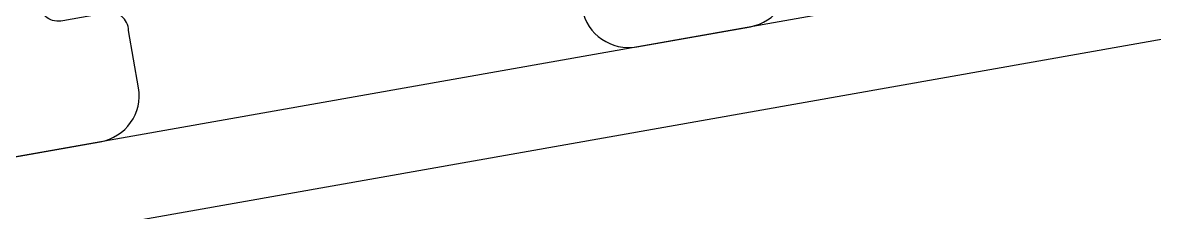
# Model space of a CAD drawing. Header units: millimetres. Extents: x -65527 to 8894748, y -37603 to 223697.
# Drawn here: x -29290.81 to -29277.65, y 101482.1 to 101484.31 of the extents above; entities that cross this region are included whole.
import ezdxf

# ---------------------------------------------------------------- set-up
doc = ezdxf.new("R2010")
doc.units = ezdxf.units.MM
doc.header["$LTSCALE"] = 10
doc.layers.add('Архитектура', color=251, linetype='Continuous')

msp = doc.modelspace()

# ---------------------------------------------------------------- linework, layer by layer
at = {"layer": 'Архитектура', "lineweight": 25, "transparency": 33554684}
msp.add_lwpolyline([(-29297.65, 101515.766), (-29291.866, 101483.13, 0.414326), (-29291.23, 101482.685), (-29289.91, 101482.919, 0.410627), (-29289.464, 101483.548), (-29289.582, 101484.216, 0.492552), (-29289.847, 101484.416), (-29290.345, 101484.328, -0.441111), (-29290.628, 101484.526), (-29290.896, 101486.38, -0.208057), (-29290.615, 101487.236, -0.000016), (-29288.688, 101489.99, -0.439819), (-29287.244, 101490.246, -0.000016), (-29284.488, 101488.322, -0.208057), (-29283.93, 101487.614), (-29283.545, 101485.781, -0.441111), (-29283.742, 101485.498), (-29284.24, 101485.41, 0.492552), (-29284.42, 101485.131), (-29284.302, 101484.463, 0.410627), (-29283.667, 101484.026), (-29282.346, 101484.26, 0.414326), (-29281.902, 101484.896), (-29287.686, 101517.532, 0.523933)], format="xyb", dxfattribs=at)
msp.add_lwpolyline([(-29297.65, 101515.766), (-29291.866, 101483.13, 0.414326), (-29291.23, 101482.685), (-29289.91, 101482.919, 0.410627), (-29289.464, 101483.548), (-29289.582, 101484.216, 0.492552), (-29289.847, 101484.416), (-29290.345, 101484.328, -0.441111), (-29290.628, 101484.526), (-29290.896, 101486.38, -0.208057), (-29290.615, 101487.236, -0.000016), (-29288.688, 101489.99, -0.439819), (-29287.244, 101490.246, -0.000016), (-29284.488, 101488.322, -0.208057), (-29283.93, 101487.614), (-29283.545, 101485.781, -0.441111), (-29283.742, 101485.498), (-29284.24, 101485.41, 0.492552), (-29284.42, 101485.131), (-29284.302, 101484.463, 0.410627), (-29283.667, 101484.026), (-29282.346, 101484.26, 0.414326), (-29281.902, 101484.896), (-29287.686, 101517.532, 0.523933)], format="xyb", dxfattribs=at)
msp.add_lwpolyline([(-29297.65, 101515.766), (-29291.866, 101483.13, 0.414326), (-29291.23, 101482.685), (-29289.91, 101482.919, 0.410627), (-29289.464, 101483.548), (-29289.582, 101484.216, 0.492552), (-29289.847, 101484.416), (-29290.345, 101484.328, -0.441111), (-29290.628, 101484.526), (-29290.896, 101486.38, -0.208057), (-29290.615, 101487.236, -0.000016), (-29288.688, 101489.99, -0.439819), (-29287.244, 101490.246, -0.000016), (-29284.488, 101488.322, -0.208057), (-29283.93, 101487.614), (-29283.545, 101485.781, -0.441111), (-29283.742, 101485.498), (-29284.24, 101485.41, 0.492552), (-29284.42, 101485.131), (-29284.302, 101484.463, 0.410627), (-29283.667, 101484.026), (-29282.346, 101484.26, 0.414326), (-29281.902, 101484.896), (-29287.686, 101517.532, 0.523933)], format="xyb", dxfattribs=at)
msp.add_lwpolyline([(-29297.65, 101515.766), (-29291.866, 101483.13, 0.414326), (-29291.23, 101482.685), (-29289.91, 101482.919, 0.410627), (-29289.464, 101483.548), (-29289.582, 101484.216, 0.492552), (-29289.847, 101484.416), (-29290.345, 101484.328, -0.441111), (-29290.628, 101484.526), (-29290.896, 101486.38, -0.208057), (-29290.615, 101487.236, -0.000016), (-29288.688, 101489.99, -0.439819), (-29287.244, 101490.246, -0.000016), (-29284.488, 101488.322, -0.208057), (-29283.93, 101487.614), (-29283.545, 101485.781, -0.441111), (-29283.742, 101485.498), (-29284.24, 101485.41, 0.492552), (-29284.42, 101485.131), (-29284.302, 101484.463, 0.410627), (-29283.667, 101484.026), (-29282.346, 101484.26, 0.414326), (-29281.902, 101484.896), (-29287.686, 101517.532, 0.523933)], format="xyb", dxfattribs=at)
msp.add_lwpolyline([(-29297.65, 101515.766), (-29291.866, 101483.13, 0.414326), (-29291.23, 101482.685), (-29289.91, 101482.919, 0.410627), (-29289.464, 101483.548), (-29289.582, 101484.216, 0.492552), (-29289.847, 101484.416), (-29290.345, 101484.328, -0.441111), (-29290.628, 101484.526), (-29290.896, 101486.38, -0.208057), (-29290.615, 101487.236, -0.000016), (-29288.688, 101489.99, -0.439819), (-29287.244, 101490.246, -0.000016), (-29284.488, 101488.322, -0.208057), (-29283.93, 101487.614), (-29283.545, 101485.781, -0.441111), (-29283.742, 101485.498), (-29284.24, 101485.41, 0.492552), (-29284.42, 101485.131), (-29284.302, 101484.463, 0.410627), (-29283.667, 101484.026), (-29282.346, 101484.26, 0.414326), (-29281.902, 101484.896), (-29287.686, 101517.532, 0.523933)], format="xyb", dxfattribs=at)
msp.add_lwpolyline([(-29297.65, 101515.766), (-29291.866, 101483.13, 0.414326), (-29291.23, 101482.685), (-29289.91, 101482.919, 0.410627), (-29289.464, 101483.548), (-29289.582, 101484.216, 0.492552), (-29289.847, 101484.416), (-29290.345, 101484.328, -0.441111), (-29290.628, 101484.526), (-29290.896, 101486.38, -0.208057), (-29290.615, 101487.236, -0.000016), (-29288.688, 101489.99, -0.439819), (-29287.244, 101490.246, -0.000016), (-29284.488, 101488.322, -0.208057), (-29283.93, 101487.614), (-29283.545, 101485.781, -0.441111), (-29283.742, 101485.498), (-29284.24, 101485.41, 0.492552), (-29284.42, 101485.131), (-29284.302, 101484.463, 0.410627), (-29283.667, 101484.026), (-29282.346, 101484.26, 0.414326), (-29281.902, 101484.896), (-29287.686, 101517.532, 0.523933)], format="xyb", dxfattribs=at)
msp.add_lwpolyline([(-29297.65, 101515.766), (-29291.866, 101483.13, 0.414326), (-29291.23, 101482.685), (-29289.91, 101482.919, 0.410627), (-29289.464, 101483.548), (-29289.582, 101484.216, 0.492552), (-29289.847, 101484.416), (-29290.345, 101484.328, -0.441111), (-29290.628, 101484.526), (-29290.896, 101486.38, -0.208057), (-29290.615, 101487.236, -0.000016), (-29288.688, 101489.99, -0.439819), (-29287.244, 101490.246, -0.000016), (-29284.488, 101488.322, -0.208057), (-29283.93, 101487.614), (-29283.545, 101485.781, -0.441111), (-29283.742, 101485.498), (-29284.24, 101485.41, 0.492552), (-29284.42, 101485.131), (-29284.302, 101484.463, 0.410627), (-29283.667, 101484.026), (-29282.346, 101484.26, 0.414326), (-29281.902, 101484.896), (-29287.686, 101517.532, 0.523933)], format="xyb", dxfattribs=at)
msp.add_lwpolyline([(-29297.65, 101515.766), (-29291.866, 101483.13, 0.414326), (-29291.23, 101482.685), (-29289.91, 101482.919, 0.410627), (-29289.464, 101483.548), (-29289.582, 101484.216, 0.492552), (-29289.847, 101484.416), (-29290.345, 101484.328, -0.441111), (-29290.628, 101484.526), (-29290.896, 101486.38, -0.208057), (-29290.615, 101487.236, -0.000016), (-29288.688, 101489.99, -0.439819), (-29287.244, 101490.246, -0.000016), (-29284.488, 101488.322, -0.208057), (-29283.93, 101487.614), (-29283.545, 101485.781, -0.441111), (-29283.742, 101485.498), (-29284.24, 101485.41, 0.492552), (-29284.42, 101485.131), (-29284.302, 101484.463, 0.410627), (-29283.667, 101484.026), (-29282.346, 101484.26, 0.414326), (-29281.902, 101484.896), (-29287.686, 101517.532, 0.523933)], format="xyb", dxfattribs=at)
msp.add_lwpolyline([(-29297.65, 101515.766), (-29291.866, 101483.13, 0.414326), (-29291.23, 101482.685), (-29289.91, 101482.919, 0.410627), (-29289.464, 101483.548), (-29289.582, 101484.216, 0.492552), (-29289.847, 101484.416), (-29290.345, 101484.328, -0.441111), (-29290.628, 101484.526), (-29290.896, 101486.38, -0.208057), (-29290.615, 101487.236, -0.000016), (-29288.688, 101489.99, -0.439819), (-29287.244, 101490.246, -0.000016), (-29284.488, 101488.322, -0.208057), (-29283.93, 101487.614), (-29283.545, 101485.781, -0.441111), (-29283.742, 101485.498), (-29284.24, 101485.41, 0.492552), (-29284.42, 101485.131), (-29284.302, 101484.463, 0.410627), (-29283.667, 101484.026), (-29282.346, 101484.26, 0.414326), (-29281.902, 101484.896), (-29287.686, 101517.532, 0.523933)], format="xyb", dxfattribs=at)
msp.add_lwpolyline([(-29297.65, 101515.766), (-29291.866, 101483.13, 0.414326), (-29291.23, 101482.685), (-29289.91, 101482.919, 0.410627), (-29289.464, 101483.548), (-29289.582, 101484.216, 0.492552), (-29289.847, 101484.416), (-29290.345, 101484.328, -0.441111), (-29290.628, 101484.526), (-29290.896, 101486.38, -0.208057), (-29290.615, 101487.236, -0.000016), (-29288.688, 101489.99, -0.439819), (-29287.244, 101490.246, -0.000016), (-29284.488, 101488.322, -0.208057), (-29283.93, 101487.614), (-29283.545, 101485.781, -0.441111), (-29283.742, 101485.498), (-29284.24, 101485.41, 0.492552), (-29284.42, 101485.131), (-29284.302, 101484.463, 0.410627), (-29283.667, 101484.026), (-29282.346, 101484.26, 0.414326), (-29281.902, 101484.896), (-29287.686, 101517.532, 0.523933)], format="xyb", dxfattribs=at)
msp.add_lwpolyline([(-29297.65, 101515.766), (-29291.866, 101483.13, 0.414326), (-29291.23, 101482.685), (-29289.91, 101482.919, 0.410627), (-29289.464, 101483.548), (-29289.582, 101484.216, 0.492552), (-29289.847, 101484.416), (-29290.345, 101484.328, -0.441111), (-29290.628, 101484.526), (-29290.896, 101486.38, -0.208057), (-29290.615, 101487.236, -0.000016), (-29288.688, 101489.99, -0.439819), (-29287.244, 101490.246, -0.000016), (-29284.488, 101488.322, -0.208057), (-29283.93, 101487.614), (-29283.545, 101485.781, -0.441111), (-29283.742, 101485.498), (-29284.24, 101485.41, 0.492552), (-29284.42, 101485.131), (-29284.302, 101484.463, 0.410627), (-29283.667, 101484.026), (-29282.346, 101484.26, 0.414326), (-29281.902, 101484.896), (-29287.686, 101517.532, 0.523933)], format="xyb", dxfattribs=at)
msp.add_lwpolyline([(-29297.65, 101515.766), (-29291.866, 101483.13, 0.414326), (-29291.23, 101482.685), (-29289.91, 101482.919, 0.410627), (-29289.464, 101483.548), (-29289.582, 101484.216, 0.492552), (-29289.847, 101484.416), (-29290.345, 101484.328, -0.441111), (-29290.628, 101484.526), (-29290.896, 101486.38, -0.208057), (-29290.615, 101487.236, -0.000016), (-29288.688, 101489.99, -0.439819), (-29287.244, 101490.246, -0.000016), (-29284.488, 101488.322, -0.208057), (-29283.93, 101487.614), (-29283.545, 101485.781, -0.441111), (-29283.742, 101485.498), (-29284.24, 101485.41, 0.492552), (-29284.42, 101485.131), (-29284.302, 101484.463, 0.410627), (-29283.667, 101484.026), (-29282.346, 101484.26, 0.414326), (-29281.902, 101484.896), (-29287.686, 101517.532, 0.523933)], format="xyb", dxfattribs=at)
msp.add_lwpolyline([(-29297.65, 101515.766), (-29291.866, 101483.13, 0.414326), (-29291.23, 101482.685), (-29289.91, 101482.919, 0.410627), (-29289.464, 101483.548), (-29289.582, 101484.216, 0.492552), (-29289.847, 101484.416), (-29290.345, 101484.328, -0.441111), (-29290.628, 101484.526), (-29290.896, 101486.38, -0.208057), (-29290.615, 101487.236, -0.000016), (-29288.688, 101489.99, -0.439819), (-29287.244, 101490.246, -0.000016), (-29284.488, 101488.322, -0.208057), (-29283.93, 101487.614), (-29283.545, 101485.781, -0.441111), (-29283.742, 101485.498), (-29284.24, 101485.41, 0.492552), (-29284.42, 101485.131), (-29284.302, 101484.463, 0.410627), (-29283.667, 101484.026), (-29282.346, 101484.26, 0.414326), (-29281.902, 101484.896), (-29287.686, 101517.532, 0.523933)], format="xyb", dxfattribs=at)
msp.add_lwpolyline([(-29297.65, 101515.766), (-29291.866, 101483.13, 0.414326), (-29291.23, 101482.685), (-29289.91, 101482.919, 0.410627), (-29289.464, 101483.548), (-29289.582, 101484.216, 0.492552), (-29289.847, 101484.416), (-29290.345, 101484.328, -0.441111), (-29290.628, 101484.526), (-29290.896, 101486.38, -0.208057), (-29290.615, 101487.236, -0.000016), (-29288.688, 101489.99, -0.439819), (-29287.244, 101490.246, -0.000016), (-29284.488, 101488.322, -0.208057), (-29283.93, 101487.614), (-29283.545, 101485.781, -0.441111), (-29283.742, 101485.498), (-29284.24, 101485.41, 0.492552), (-29284.42, 101485.131), (-29284.302, 101484.463, 0.410627), (-29283.667, 101484.026), (-29282.346, 101484.26, 0.414326), (-29281.902, 101484.896), (-29287.686, 101517.532, 0.523933)], format="xyb", dxfattribs=at)
msp.add_lwpolyline([(-29297.65, 101515.766), (-29291.866, 101483.13, 0.414326), (-29291.23, 101482.685), (-29289.91, 101482.919, 0.410627), (-29289.464, 101483.548), (-29289.582, 101484.216, 0.492552), (-29289.847, 101484.416), (-29290.345, 101484.328, -0.441111), (-29290.628, 101484.526), (-29290.896, 101486.38, -0.208057), (-29290.615, 101487.236, -0.000016), (-29288.688, 101489.99, -0.439819), (-29287.244, 101490.246, -0.000016), (-29284.488, 101488.322, -0.208057), (-29283.93, 101487.614), (-29283.545, 101485.781, -0.441111), (-29283.742, 101485.498), (-29284.24, 101485.41, 0.492552), (-29284.42, 101485.131), (-29284.302, 101484.463, 0.410627), (-29283.667, 101484.026), (-29282.346, 101484.26, 0.414326), (-29281.902, 101484.896), (-29287.686, 101517.532, 0.523933)], format="xyb", dxfattribs=at)
msp.add_lwpolyline([(-29297.65, 101515.766), (-29291.866, 101483.13, 0.414326), (-29291.23, 101482.685), (-29289.91, 101482.919, 0.410627), (-29289.464, 101483.548), (-29289.582, 101484.216, 0.492552), (-29289.847, 101484.416), (-29290.345, 101484.328, -0.441111), (-29290.628, 101484.526), (-29290.896, 101486.38, -0.208057), (-29290.615, 101487.236, -0.000016), (-29288.688, 101489.99, -0.439819), (-29287.244, 101490.246, -0.000016), (-29284.488, 101488.322, -0.208057), (-29283.93, 101487.614), (-29283.545, 101485.781, -0.441111), (-29283.742, 101485.498), (-29284.24, 101485.41, 0.492552), (-29284.42, 101485.131), (-29284.302, 101484.463, 0.410627), (-29283.667, 101484.026), (-29282.346, 101484.26, 0.414326), (-29281.902, 101484.896), (-29287.686, 101517.532, 0.523933)], format="xyb", dxfattribs=at)
msp.add_lwpolyline([(-29297.65, 101515.766), (-29291.866, 101483.13, 0.414326), (-29291.23, 101482.685), (-29289.91, 101482.919, 0.410627), (-29289.464, 101483.548), (-29289.582, 101484.216, 0.492552), (-29289.847, 101484.416), (-29290.345, 101484.328, -0.441111), (-29290.628, 101484.526), (-29290.896, 101486.38, -0.208057), (-29290.615, 101487.236, -0.000016), (-29288.688, 101489.99, -0.439819), (-29287.244, 101490.246, -0.000016), (-29284.488, 101488.322, -0.208057), (-29283.93, 101487.614), (-29283.545, 101485.781, -0.441111), (-29283.742, 101485.498), (-29284.24, 101485.41, 0.492552), (-29284.42, 101485.131), (-29284.302, 101484.463, 0.410627), (-29283.667, 101484.026), (-29282.346, 101484.26, 0.414326), (-29281.902, 101484.896), (-29287.686, 101517.532, 0.523933)], format="xyb", dxfattribs=at)
msp.add_lwpolyline([(-29297.65, 101515.766), (-29291.866, 101483.13, 0.414326), (-29291.23, 101482.685), (-29289.91, 101482.919, 0.410627), (-29289.464, 101483.548), (-29289.582, 101484.216, 0.492552), (-29289.847, 101484.416), (-29290.345, 101484.328, -0.441111), (-29290.628, 101484.526), (-29290.896, 101486.38, -0.208057), (-29290.615, 101487.236, -0.000016), (-29288.688, 101489.99, -0.439819), (-29287.244, 101490.246, -0.000016), (-29284.488, 101488.322, -0.208057), (-29283.93, 101487.614), (-29283.545, 101485.781, -0.441111), (-29283.742, 101485.498), (-29284.24, 101485.41, 0.492552), (-29284.42, 101485.131), (-29284.302, 101484.463, 0.410627), (-29283.667, 101484.026), (-29282.346, 101484.26, 0.414326), (-29281.902, 101484.896), (-29287.686, 101517.532, 0.523933)], format="xyb", dxfattribs=at)
msp.add_lwpolyline([(-29297.65, 101515.766), (-29291.866, 101483.13, 0.414326), (-29291.23, 101482.685), (-29289.91, 101482.919, 0.410627), (-29289.464, 101483.548), (-29289.582, 101484.216, 0.492552), (-29289.847, 101484.416), (-29290.345, 101484.328, -0.441111), (-29290.628, 101484.526), (-29290.896, 101486.38, -0.208057), (-29290.615, 101487.236, -0.000016), (-29288.688, 101489.99, -0.439819), (-29287.244, 101490.246, -0.000016), (-29284.488, 101488.322, -0.208057), (-29283.93, 101487.614), (-29283.545, 101485.781, -0.441111), (-29283.742, 101485.498), (-29284.24, 101485.41, 0.492552), (-29284.42, 101485.131), (-29284.302, 101484.463, 0.410627), (-29283.667, 101484.026), (-29282.346, 101484.26, 0.414326), (-29281.902, 101484.896), (-29287.686, 101517.532, 0.523933)], format="xyb", dxfattribs=at)
msp.add_lwpolyline([(-29297.65, 101515.766), (-29291.866, 101483.13, 0.414326), (-29291.23, 101482.685), (-29289.91, 101482.919, 0.410627), (-29289.464, 101483.548), (-29289.582, 101484.216, 0.492552), (-29289.847, 101484.416), (-29290.345, 101484.328, -0.441111), (-29290.628, 101484.526), (-29290.896, 101486.38, -0.208057), (-29290.615, 101487.236, -0.000016), (-29288.688, 101489.99, -0.439819), (-29287.244, 101490.246, -0.000016), (-29284.488, 101488.322, -0.208057), (-29283.93, 101487.614), (-29283.545, 101485.781, -0.441111), (-29283.742, 101485.498), (-29284.24, 101485.41, 0.492552), (-29284.42, 101485.131), (-29284.302, 101484.463, 0.410627), (-29283.667, 101484.026), (-29282.346, 101484.26, 0.414326), (-29281.902, 101484.896), (-29287.686, 101517.532, 0.523933)], format="xyb", dxfattribs=at)
msp.add_lwpolyline([(-29297.65, 101515.766), (-29291.866, 101483.13, 0.414326), (-29291.23, 101482.685), (-29289.91, 101482.919, 0.410627), (-29289.464, 101483.548), (-29289.582, 101484.216, 0.492552), (-29289.847, 101484.416), (-29290.345, 101484.328, -0.441111), (-29290.628, 101484.526), (-29290.896, 101486.38, -0.208057), (-29290.615, 101487.236, -0.000016), (-29288.688, 101489.99, -0.439819), (-29287.244, 101490.246, -0.000016), (-29284.488, 101488.322, -0.208057), (-29283.93, 101487.614), (-29283.545, 101485.781, -0.441111), (-29283.742, 101485.498), (-29284.24, 101485.41, 0.492552), (-29284.42, 101485.131), (-29284.302, 101484.463, 0.410627), (-29283.667, 101484.026), (-29282.346, 101484.26, 0.414326), (-29281.902, 101484.896), (-29287.686, 101517.532, 0.523933)], format="xyb", dxfattribs=at)
msp.add_lwpolyline([(-29297.65, 101515.766), (-29291.866, 101483.13, 0.414326), (-29291.23, 101482.685), (-29289.91, 101482.919, 0.410627), (-29289.464, 101483.548), (-29289.582, 101484.216, 0.492552), (-29289.847, 101484.416), (-29290.345, 101484.328, -0.441111), (-29290.628, 101484.526), (-29290.896, 101486.38, -0.208057), (-29290.615, 101487.236, -0.000016), (-29288.688, 101489.99, -0.439819), (-29287.244, 101490.246, -0.000016), (-29284.488, 101488.322, -0.208057), (-29283.93, 101487.614), (-29283.545, 101485.781, -0.441111), (-29283.742, 101485.498), (-29284.24, 101485.41, 0.492552), (-29284.42, 101485.131), (-29284.302, 101484.463, 0.410627), (-29283.667, 101484.026), (-29282.346, 101484.26, 0.414326), (-29281.902, 101484.896), (-29287.686, 101517.532, 0.523933)], format="xyb", dxfattribs=at)
msp.add_lwpolyline([(-29297.65, 101515.766), (-29291.866, 101483.13, 0.414326), (-29291.23, 101482.685), (-29289.91, 101482.919, 0.410627), (-29289.464, 101483.548), (-29289.582, 101484.216, 0.492552), (-29289.847, 101484.416), (-29290.345, 101484.328, -0.441111), (-29290.628, 101484.526), (-29290.896, 101486.38, -0.208057), (-29290.615, 101487.236, -0.000016), (-29288.688, 101489.99, -0.439819), (-29287.244, 101490.246, -0.000016), (-29284.488, 101488.322, -0.208057), (-29283.93, 101487.614), (-29283.545, 101485.781, -0.441111), (-29283.742, 101485.498), (-29284.24, 101485.41, 0.492552), (-29284.42, 101485.131), (-29284.302, 101484.463, 0.410627), (-29283.667, 101484.026), (-29282.346, 101484.26, 0.414326), (-29281.902, 101484.896), (-29287.686, 101517.532, 0.523933)], format="xyb", dxfattribs=at)
msp.add_lwpolyline([(-29297.65, 101515.766), (-29291.866, 101483.13, 0.414326), (-29291.23, 101482.685), (-29289.91, 101482.919, 0.410627), (-29289.464, 101483.548), (-29289.582, 101484.216, 0.492552), (-29289.847, 101484.416), (-29290.345, 101484.328, -0.441111), (-29290.628, 101484.526), (-29290.896, 101486.38, -0.208057), (-29290.615, 101487.236, -0.000016), (-29288.688, 101489.99, -0.439819), (-29287.244, 101490.246, -0.000016), (-29284.488, 101488.322, -0.208057), (-29283.93, 101487.614), (-29283.545, 101485.781, -0.441111), (-29283.742, 101485.498), (-29284.24, 101485.41, 0.492552), (-29284.42, 101485.131), (-29284.302, 101484.463, 0.410627), (-29283.667, 101484.026), (-29282.346, 101484.26, 0.414326), (-29281.902, 101484.896), (-29287.686, 101517.532, 0.523933)], format="xyb", dxfattribs=at)
msp.add_lwpolyline([(-29297.65, 101515.766), (-29291.866, 101483.13, 0.414326), (-29291.23, 101482.685), (-29289.91, 101482.919, 0.410627), (-29289.464, 101483.548), (-29289.582, 101484.216, 0.492552), (-29289.847, 101484.416), (-29290.345, 101484.328, -0.441111), (-29290.628, 101484.526), (-29290.896, 101486.38, -0.208057), (-29290.615, 101487.236, -0.000016), (-29288.688, 101489.99, -0.439819), (-29287.244, 101490.246, -0.000016), (-29284.488, 101488.322, -0.208057), (-29283.93, 101487.614), (-29283.545, 101485.781, -0.441111), (-29283.742, 101485.498), (-29284.24, 101485.41, 0.492552), (-29284.42, 101485.131), (-29284.302, 101484.463, 0.410627), (-29283.667, 101484.026), (-29282.346, 101484.26, 0.414326), (-29281.902, 101484.896), (-29287.686, 101517.532, 0.523933)], format="xyb", dxfattribs=at)
msp.add_lwpolyline([(-29297.65, 101515.766), (-29291.866, 101483.13, 0.414326), (-29291.23, 101482.685), (-29289.91, 101482.919, 0.410627), (-29289.464, 101483.548), (-29289.582, 101484.216, 0.492552), (-29289.847, 101484.416), (-29290.345, 101484.328, -0.441111), (-29290.628, 101484.526), (-29290.896, 101486.38, -0.208057), (-29290.615, 101487.236, -0.000016), (-29288.688, 101489.99, -0.439819), (-29287.244, 101490.246, -0.000016), (-29284.488, 101488.322, -0.208057), (-29283.93, 101487.614), (-29283.545, 101485.781, -0.441111), (-29283.742, 101485.498), (-29284.24, 101485.41, 0.492552), (-29284.42, 101485.131), (-29284.302, 101484.463, 0.410627), (-29283.667, 101484.026), (-29282.346, 101484.26, 0.414326), (-29281.902, 101484.896), (-29287.686, 101517.532, 0.523933)], format="xyb", dxfattribs=at)
msp.add_lwpolyline([(-29297.65, 101515.766), (-29291.866, 101483.13, 0.414326), (-29291.23, 101482.685), (-29289.91, 101482.919, 0.410627), (-29289.464, 101483.548), (-29289.582, 101484.216, 0.492552), (-29289.847, 101484.416), (-29290.345, 101484.328, -0.441111), (-29290.628, 101484.526), (-29290.896, 101486.38, -0.208057), (-29290.615, 101487.236, -0.000016), (-29288.688, 101489.99, -0.439819), (-29287.244, 101490.246, -0.000016), (-29284.488, 101488.322, -0.208057), (-29283.93, 101487.614), (-29283.545, 101485.781, -0.441111), (-29283.742, 101485.498), (-29284.24, 101485.41, 0.492552), (-29284.42, 101485.131), (-29284.302, 101484.463, 0.410627), (-29283.667, 101484.026), (-29282.346, 101484.26, 0.414326), (-29281.902, 101484.896), (-29287.686, 101517.532, 0.523933)], format="xyb", dxfattribs=at)
msp.add_lwpolyline([(-29297.65, 101515.766), (-29291.866, 101483.13, 0.414326), (-29291.23, 101482.685), (-29289.91, 101482.919, 0.410627), (-29289.464, 101483.548), (-29289.582, 101484.216, 0.492552), (-29289.847, 101484.416), (-29290.345, 101484.328, -0.441111), (-29290.628, 101484.526), (-29290.896, 101486.38, -0.208057), (-29290.615, 101487.236, -0.000016), (-29288.688, 101489.99, -0.439819), (-29287.244, 101490.246, -0.000016), (-29284.488, 101488.322, -0.208057), (-29283.93, 101487.614), (-29283.545, 101485.781, -0.441111), (-29283.742, 101485.498), (-29284.24, 101485.41, 0.492552), (-29284.42, 101485.131), (-29284.302, 101484.463, 0.410627), (-29283.667, 101484.026), (-29282.346, 101484.26, 0.414326), (-29281.902, 101484.896), (-29287.686, 101517.532, 0.523933)], format="xyb", dxfattribs=at)
msp.add_lwpolyline([(-29297.65, 101515.766), (-29291.866, 101483.13, 0.414326), (-29291.23, 101482.685), (-29289.91, 101482.919, 0.410627), (-29289.464, 101483.548), (-29289.582, 101484.216, 0.492552), (-29289.847, 101484.416), (-29290.345, 101484.328, -0.441111), (-29290.628, 101484.526), (-29290.896, 101486.38, -0.208057), (-29290.615, 101487.236, -0.000016), (-29288.688, 101489.99, -0.439819), (-29287.244, 101490.246, -0.000016), (-29284.488, 101488.322, -0.208057), (-29283.93, 101487.614), (-29283.545, 101485.781, -0.441111), (-29283.742, 101485.498), (-29284.24, 101485.41, 0.492552), (-29284.42, 101485.131), (-29284.302, 101484.463, 0.410627), (-29283.667, 101484.026), (-29282.346, 101484.26, 0.414326), (-29281.902, 101484.896), (-29287.686, 101517.532, 0.523933)], format="xyb", dxfattribs=at)
msp.add_lwpolyline([(-29297.65, 101515.766), (-29291.866, 101483.13, 0.414326), (-29291.23, 101482.685), (-29289.91, 101482.919, 0.410627), (-29289.464, 101483.548), (-29289.582, 101484.216, 0.492552), (-29289.847, 101484.416), (-29290.345, 101484.328, -0.441111), (-29290.628, 101484.526), (-29290.896, 101486.38, -0.208057), (-29290.615, 101487.236, -0.000016), (-29288.688, 101489.99, -0.439819), (-29287.244, 101490.246, -0.000016), (-29284.488, 101488.322, -0.208057), (-29283.93, 101487.614), (-29283.545, 101485.781, -0.441111), (-29283.742, 101485.498), (-29284.24, 101485.41, 0.492552), (-29284.42, 101485.131), (-29284.302, 101484.463, 0.410627), (-29283.667, 101484.026), (-29282.346, 101484.26, 0.414326), (-29281.902, 101484.896), (-29287.686, 101517.532, 0.523933)], format="xyb", dxfattribs=at)
msp.add_lwpolyline([(-29297.65, 101515.766), (-29291.866, 101483.13, 0.414326), (-29291.23, 101482.685), (-29289.91, 101482.919, 0.410627), (-29289.464, 101483.548), (-29289.582, 101484.216, 0.492552), (-29289.847, 101484.416), (-29290.345, 101484.328, -0.441111), (-29290.628, 101484.526), (-29290.896, 101486.38, -0.208057), (-29290.615, 101487.236, -0.000016), (-29288.688, 101489.99, -0.439819), (-29287.244, 101490.246, -0.000016), (-29284.488, 101488.322, -0.208057), (-29283.93, 101487.614), (-29283.545, 101485.781, -0.441111), (-29283.742, 101485.498), (-29284.24, 101485.41, 0.492552), (-29284.42, 101485.131), (-29284.302, 101484.463, 0.410627), (-29283.667, 101484.026), (-29282.346, 101484.26, 0.414326), (-29281.902, 101484.896), (-29287.686, 101517.532, 0.523933)], format="xyb", dxfattribs=at)
msp.add_lwpolyline([(-29297.65, 101515.766), (-29291.866, 101483.13, 0.414326), (-29291.23, 101482.685), (-29289.91, 101482.919, 0.410627), (-29289.464, 101483.548), (-29289.582, 101484.216, 0.492552), (-29289.847, 101484.416), (-29290.345, 101484.328, -0.441111), (-29290.628, 101484.526), (-29290.896, 101486.38, -0.208057), (-29290.615, 101487.236, -0.000016), (-29288.688, 101489.99, -0.439819), (-29287.244, 101490.246, -0.000016), (-29284.488, 101488.322, -0.208057), (-29283.93, 101487.614), (-29283.545, 101485.781, -0.441111), (-29283.742, 101485.498), (-29284.24, 101485.41, 0.492552), (-29284.42, 101485.131), (-29284.302, 101484.463, 0.410627), (-29283.667, 101484.026), (-29282.346, 101484.26, 0.414326), (-29281.902, 101484.896), (-29287.686, 101517.532, 0.523933)], format="xyb", dxfattribs=at)
msp.add_lwpolyline([(-29297.65, 101515.766), (-29291.866, 101483.13, 0.414326), (-29291.23, 101482.685), (-29289.91, 101482.919, 0.410627), (-29289.464, 101483.548), (-29289.582, 101484.216, 0.492552), (-29289.847, 101484.416), (-29290.345, 101484.328, -0.441111), (-29290.628, 101484.526), (-29290.896, 101486.38, -0.208057), (-29290.615, 101487.236, -0.000016), (-29288.688, 101489.99, -0.439819), (-29287.244, 101490.246, -0.000016), (-29284.488, 101488.322, -0.208057), (-29283.93, 101487.614), (-29283.545, 101485.781, -0.441111), (-29283.742, 101485.498), (-29284.24, 101485.41, 0.492552), (-29284.42, 101485.131), (-29284.302, 101484.463, 0.410627), (-29283.667, 101484.026), (-29282.346, 101484.26, 0.414326), (-29281.902, 101484.896), (-29287.686, 101517.532, 0.523933)], format="xyb", dxfattribs=at)
msp.add_lwpolyline([(-29297.65, 101515.766), (-29291.866, 101483.13, 0.414326), (-29291.23, 101482.685), (-29289.91, 101482.919, 0.410627), (-29289.464, 101483.548), (-29289.582, 101484.216, 0.492552), (-29289.847, 101484.416), (-29290.345, 101484.328, -0.441111), (-29290.628, 101484.526), (-29290.896, 101486.38, -0.208057), (-29290.615, 101487.236, -0.000016), (-29288.688, 101489.99, -0.439819), (-29287.244, 101490.246, -0.000016), (-29284.488, 101488.322, -0.208057), (-29283.93, 101487.614), (-29283.545, 101485.781, -0.441111), (-29283.742, 101485.498), (-29284.24, 101485.41, 0.492552), (-29284.42, 101485.131), (-29284.302, 101484.463, 0.410627), (-29283.667, 101484.026), (-29282.346, 101484.26, 0.414326), (-29281.902, 101484.896), (-29287.686, 101517.532, 0.523933)], format="xyb", dxfattribs=at)
msp.add_lwpolyline([(-29297.65, 101515.766), (-29291.866, 101483.13, 0.414326), (-29291.23, 101482.685), (-29289.91, 101482.919, 0.410627), (-29289.464, 101483.548), (-29289.582, 101484.216, 0.492552), (-29289.847, 101484.416), (-29290.345, 101484.328, -0.441111), (-29290.628, 101484.526), (-29290.896, 101486.38, -0.208057), (-29290.615, 101487.236, -0.000016), (-29288.688, 101489.99, -0.439819), (-29287.244, 101490.246, -0.000016), (-29284.488, 101488.322, -0.208057), (-29283.93, 101487.614), (-29283.545, 101485.781, -0.441111), (-29283.742, 101485.498), (-29284.24, 101485.41, 0.492552), (-29284.42, 101485.131), (-29284.302, 101484.463, 0.410627), (-29283.667, 101484.026), (-29282.346, 101484.26, 0.414326), (-29281.902, 101484.896), (-29287.686, 101517.532, 0.523933)], format="xyb", dxfattribs=at)
msp.add_lwpolyline([(-29297.65, 101515.766), (-29291.866, 101483.13, 0.414326), (-29291.23, 101482.685), (-29289.91, 101482.919, 0.410627), (-29289.464, 101483.548), (-29289.582, 101484.216, 0.492552), (-29289.847, 101484.416), (-29290.345, 101484.328, -0.441111), (-29290.628, 101484.526), (-29290.896, 101486.38, -0.208057), (-29290.615, 101487.236, -0.000016), (-29288.688, 101489.99, -0.439819), (-29287.244, 101490.246, -0.000016), (-29284.488, 101488.322, -0.208057), (-29283.93, 101487.614), (-29283.545, 101485.781, -0.441111), (-29283.742, 101485.498), (-29284.24, 101485.41, 0.492552), (-29284.42, 101485.131), (-29284.302, 101484.463, 0.410627), (-29283.667, 101484.026), (-29282.346, 101484.26, 0.414326), (-29281.902, 101484.896), (-29287.686, 101517.532, 0.523933)], format="xyb", dxfattribs=at)
msp.add_lwpolyline([(-29297.65, 101515.766), (-29291.866, 101483.13, 0.414326), (-29291.23, 101482.685), (-29289.91, 101482.919, 0.410627), (-29289.464, 101483.548), (-29289.582, 101484.216, 0.492552), (-29289.847, 101484.416), (-29290.345, 101484.328, -0.441111), (-29290.628, 101484.526), (-29290.896, 101486.38, -0.208057), (-29290.615, 101487.236, -0.000016), (-29288.688, 101489.99, -0.439819), (-29287.244, 101490.246, -0.000016), (-29284.488, 101488.322, -0.208057), (-29283.93, 101487.614), (-29283.545, 101485.781, -0.441111), (-29283.742, 101485.498), (-29284.24, 101485.41, 0.492552), (-29284.42, 101485.131), (-29284.302, 101484.463, 0.410627), (-29283.667, 101484.026), (-29282.346, 101484.26, 0.414326), (-29281.902, 101484.896), (-29287.686, 101517.532, 0.523933)], format="xyb", dxfattribs=at)
msp.add_lwpolyline([(-29297.65, 101515.766), (-29291.866, 101483.13, 0.414326), (-29291.23, 101482.685), (-29289.91, 101482.919, 0.410627), (-29289.464, 101483.548), (-29289.582, 101484.216, 0.492552), (-29289.847, 101484.416), (-29290.345, 101484.328, -0.441111), (-29290.628, 101484.526), (-29290.896, 101486.38, -0.208057), (-29290.615, 101487.236, -0.000016), (-29288.688, 101489.99, -0.439819), (-29287.244, 101490.246, -0.000016), (-29284.488, 101488.322, -0.208057), (-29283.93, 101487.614), (-29283.545, 101485.781, -0.441111), (-29283.742, 101485.498), (-29284.24, 101485.41, 0.492552), (-29284.42, 101485.131), (-29284.302, 101484.463, 0.410627), (-29283.667, 101484.026), (-29282.346, 101484.26, 0.414326), (-29281.902, 101484.896), (-29287.686, 101517.532, 0.523933)], format="xyb", dxfattribs=at)
msp.add_lwpolyline([(-29297.65, 101515.766), (-29291.866, 101483.13, 0.414326), (-29291.23, 101482.685), (-29289.91, 101482.919, 0.410627), (-29289.464, 101483.548), (-29289.582, 101484.216, 0.492552), (-29289.847, 101484.416), (-29290.345, 101484.328, -0.441111), (-29290.628, 101484.526), (-29290.896, 101486.38, -0.208057), (-29290.615, 101487.236, -0.000016), (-29288.688, 101489.99, -0.439819), (-29287.244, 101490.246, -0.000016), (-29284.488, 101488.322, -0.208057), (-29283.93, 101487.614), (-29283.545, 101485.781, -0.441111), (-29283.742, 101485.498), (-29284.24, 101485.41, 0.492552), (-29284.42, 101485.131), (-29284.302, 101484.463, 0.410627), (-29283.667, 101484.026), (-29282.346, 101484.26, 0.414326), (-29281.902, 101484.896), (-29287.686, 101517.532, 0.523933)], format="xyb", dxfattribs=at)
msp.add_lwpolyline([(-29297.65, 101515.766), (-29291.866, 101483.13, 0.414326), (-29291.23, 101482.685), (-29289.91, 101482.919, 0.410627), (-29289.464, 101483.548), (-29289.582, 101484.216, 0.492552), (-29289.847, 101484.416), (-29290.345, 101484.328, -0.441111), (-29290.628, 101484.526), (-29290.896, 101486.38, -0.208057), (-29290.615, 101487.236, -0.000016), (-29288.688, 101489.99, -0.439819), (-29287.244, 101490.246, -0.000016), (-29284.488, 101488.322, -0.208057), (-29283.93, 101487.614), (-29283.545, 101485.781, -0.441111), (-29283.742, 101485.498), (-29284.24, 101485.41, 0.492552), (-29284.42, 101485.131), (-29284.302, 101484.463, 0.410627), (-29283.667, 101484.026), (-29282.346, 101484.26, 0.414326), (-29281.902, 101484.896), (-29287.686, 101517.532, 0.523933)], format="xyb", dxfattribs=at)
msp.add_lwpolyline([(-29297.65, 101515.766), (-29291.866, 101483.13, 0.414326), (-29291.23, 101482.685), (-29289.91, 101482.919, 0.410627), (-29289.464, 101483.548), (-29289.582, 101484.216, 0.492552), (-29289.847, 101484.416), (-29290.345, 101484.328, -0.441111), (-29290.628, 101484.526), (-29290.896, 101486.38, -0.208057), (-29290.615, 101487.236, -0.000016), (-29288.688, 101489.99, -0.439819), (-29287.244, 101490.246, -0.000016), (-29284.488, 101488.322, -0.208057), (-29283.93, 101487.614), (-29283.545, 101485.781, -0.441111), (-29283.742, 101485.498), (-29284.24, 101485.41, 0.492552), (-29284.42, 101485.131), (-29284.302, 101484.463, 0.410627), (-29283.667, 101484.026), (-29282.346, 101484.26, 0.414326), (-29281.902, 101484.896), (-29287.686, 101517.532, 0.523933)], format="xyb", dxfattribs=at)
msp.add_lwpolyline([(-29297.65, 101515.766), (-29291.866, 101483.13, 0.414326), (-29291.23, 101482.685), (-29289.91, 101482.919, 0.410627), (-29289.464, 101483.548), (-29289.582, 101484.216, 0.492552), (-29289.847, 101484.416), (-29290.345, 101484.328, -0.441111), (-29290.628, 101484.526), (-29290.896, 101486.38, -0.208057), (-29290.615, 101487.236, -0.000016), (-29288.688, 101489.99, -0.439819), (-29287.244, 101490.246, -0.000016), (-29284.488, 101488.322, -0.208057), (-29283.93, 101487.614), (-29283.545, 101485.781, -0.441111), (-29283.742, 101485.498), (-29284.24, 101485.41, 0.492552), (-29284.42, 101485.131), (-29284.302, 101484.463, 0.410627), (-29283.667, 101484.026), (-29282.346, 101484.26, 0.414326), (-29281.902, 101484.896), (-29287.686, 101517.532, 0.523933)], format="xyb", dxfattribs=at)
msp.add_lwpolyline([(-29297.65, 101515.766), (-29291.866, 101483.13, 0.414326), (-29291.23, 101482.685), (-29289.91, 101482.919, 0.410627), (-29289.464, 101483.548), (-29289.582, 101484.216, 0.492552), (-29289.847, 101484.416), (-29290.345, 101484.328, -0.441111), (-29290.628, 101484.526), (-29290.896, 101486.38, -0.208057), (-29290.615, 101487.236, -0.000016), (-29288.688, 101489.99, -0.439819), (-29287.244, 101490.246, -0.000016), (-29284.488, 101488.322, -0.208057), (-29283.93, 101487.614), (-29283.545, 101485.781, -0.441111), (-29283.742, 101485.498), (-29284.24, 101485.41, 0.492552), (-29284.42, 101485.131), (-29284.302, 101484.463, 0.410627), (-29283.667, 101484.026), (-29282.346, 101484.26, 0.414326), (-29281.902, 101484.896), (-29287.686, 101517.532, 0.523933)], format="xyb", dxfattribs=at)
msp.add_lwpolyline([(-29297.65, 101515.766), (-29291.866, 101483.13, 0.414326), (-29291.23, 101482.685), (-29289.91, 101482.919, 0.410627), (-29289.464, 101483.548), (-29289.582, 101484.216, 0.492552), (-29289.847, 101484.416), (-29290.345, 101484.328, -0.441111), (-29290.628, 101484.526), (-29290.896, 101486.38, -0.208057), (-29290.615, 101487.236, -0.000016), (-29288.688, 101489.99, -0.439819), (-29287.244, 101490.246, -0.000016), (-29284.488, 101488.322, -0.208057), (-29283.93, 101487.614), (-29283.545, 101485.781, -0.441111), (-29283.742, 101485.498), (-29284.24, 101485.41, 0.492552), (-29284.42, 101485.131), (-29284.302, 101484.463, 0.410627), (-29283.667, 101484.026), (-29282.346, 101484.26, 0.414326), (-29281.902, 101484.896), (-29287.686, 101517.532, 0.523933)], format="xyb", dxfattribs=at)
msp.add_lwpolyline([(-29297.65, 101515.766), (-29291.866, 101483.13, 0.414326), (-29291.23, 101482.685), (-29289.91, 101482.919, 0.410627), (-29289.464, 101483.548), (-29289.582, 101484.216, 0.492552), (-29289.847, 101484.416), (-29290.345, 101484.328, -0.441111), (-29290.628, 101484.526), (-29290.896, 101486.38, -0.208057), (-29290.615, 101487.236, -0.000016), (-29288.688, 101489.99, -0.439819), (-29287.244, 101490.246, -0.000016), (-29284.488, 101488.322, -0.208057), (-29283.93, 101487.614), (-29283.545, 101485.781, -0.441111), (-29283.742, 101485.498), (-29284.24, 101485.41, 0.492552), (-29284.42, 101485.131), (-29284.302, 101484.463, 0.410627), (-29283.667, 101484.026), (-29282.346, 101484.26, 0.414326), (-29281.902, 101484.896), (-29287.686, 101517.532, 0.523933)], format="xyb", dxfattribs=at)
msp.add_lwpolyline([(-29297.65, 101515.766), (-29291.866, 101483.13, 0.414326), (-29291.23, 101482.685), (-29289.91, 101482.919, 0.410627), (-29289.464, 101483.548), (-29289.582, 101484.216, 0.492552), (-29289.847, 101484.416), (-29290.345, 101484.328, -0.441111), (-29290.628, 101484.526), (-29290.896, 101486.38, -0.208057), (-29290.615, 101487.236, -0.000016), (-29288.688, 101489.99, -0.439819), (-29287.244, 101490.246, -0.000016), (-29284.488, 101488.322, -0.208057), (-29283.93, 101487.614), (-29283.545, 101485.781, -0.441111), (-29283.742, 101485.498), (-29284.24, 101485.41, 0.492552), (-29284.42, 101485.131), (-29284.302, 101484.463, 0.410627), (-29283.667, 101484.026), (-29282.346, 101484.26, 0.414326), (-29281.902, 101484.896), (-29287.686, 101517.532, 0.523933)], format="xyb", dxfattribs=at)
msp.add_lwpolyline([(-29297.65, 101515.766), (-29291.866, 101483.13, 0.414326), (-29291.23, 101482.685), (-29289.91, 101482.919, 0.410627), (-29289.464, 101483.548), (-29289.582, 101484.216, 0.492552), (-29289.847, 101484.416), (-29290.345, 101484.328, -0.441111), (-29290.628, 101484.526), (-29290.896, 101486.38, -0.208057), (-29290.615, 101487.236, -0.000016), (-29288.688, 101489.99, -0.439819), (-29287.244, 101490.246, -0.000016), (-29284.488, 101488.322, -0.208057), (-29283.93, 101487.614), (-29283.545, 101485.781, -0.441111), (-29283.742, 101485.498), (-29284.24, 101485.41, 0.492552), (-29284.42, 101485.131), (-29284.302, 101484.463, 0.410627), (-29283.667, 101484.026), (-29282.346, 101484.26, 0.414326), (-29281.902, 101484.896), (-29287.686, 101517.532, 0.523933)], format="xyb", dxfattribs=at)
msp.add_lwpolyline([(-29297.65, 101515.766), (-29291.866, 101483.13, 0.414326), (-29291.23, 101482.685), (-29289.91, 101482.919, 0.410627), (-29289.464, 101483.548), (-29289.582, 101484.216, 0.492552), (-29289.847, 101484.416), (-29290.345, 101484.328, -0.441111), (-29290.628, 101484.526), (-29290.896, 101486.38, -0.208057), (-29290.615, 101487.236, -0.000016), (-29288.688, 101489.99, -0.439819), (-29287.244, 101490.246, -0.000016), (-29284.488, 101488.322, -0.208057), (-29283.93, 101487.614), (-29283.545, 101485.781, -0.441111), (-29283.742, 101485.498), (-29284.24, 101485.41, 0.492552), (-29284.42, 101485.131), (-29284.302, 101484.463, 0.410627), (-29283.667, 101484.026), (-29282.346, 101484.26, 0.414326), (-29281.902, 101484.896), (-29287.686, 101517.532, 0.523933)], format="xyb", dxfattribs=at)
msp.add_lwpolyline([(-29297.65, 101515.766), (-29291.866, 101483.13, 0.414326), (-29291.23, 101482.685), (-29289.91, 101482.919, 0.410627), (-29289.464, 101483.548), (-29289.582, 101484.216, 0.492552), (-29289.847, 101484.416), (-29290.345, 101484.328, -0.441111), (-29290.628, 101484.526), (-29290.896, 101486.38, -0.208057), (-29290.615, 101487.236, -0.000016), (-29288.688, 101489.99, -0.439819), (-29287.244, 101490.246, -0.000016), (-29284.488, 101488.322, -0.208057), (-29283.93, 101487.614), (-29283.545, 101485.781, -0.441111), (-29283.742, 101485.498), (-29284.24, 101485.41, 0.492552), (-29284.42, 101485.131), (-29284.302, 101484.463, 0.410627), (-29283.667, 101484.026), (-29282.346, 101484.26, 0.414326), (-29281.902, 101484.896), (-29287.686, 101517.532, 0.523933)], format="xyb", dxfattribs=at)
msp.add_lwpolyline([(-29297.65, 101515.766), (-29291.866, 101483.13, 0.414326), (-29291.23, 101482.685), (-29289.91, 101482.919, 0.410627), (-29289.464, 101483.548), (-29289.582, 101484.216, 0.492552), (-29289.847, 101484.416), (-29290.345, 101484.328, -0.441111), (-29290.628, 101484.526), (-29290.896, 101486.38, -0.208057), (-29290.615, 101487.236, -0.000016), (-29288.688, 101489.99, -0.439819), (-29287.244, 101490.246, -0.000016), (-29284.488, 101488.322, -0.208057), (-29283.93, 101487.614), (-29283.545, 101485.781, -0.441111), (-29283.742, 101485.498), (-29284.24, 101485.41, 0.492552), (-29284.42, 101485.131), (-29284.302, 101484.463, 0.410627), (-29283.667, 101484.026), (-29282.346, 101484.26, 0.414326), (-29281.902, 101484.896), (-29287.686, 101517.532, 0.523933)], format="xyb", dxfattribs=at)
msp.add_lwpolyline([(-29297.65, 101515.766), (-29291.866, 101483.13, 0.414326), (-29291.23, 101482.685), (-29289.91, 101482.919, 0.410627), (-29289.464, 101483.548), (-29289.582, 101484.216, 0.492552), (-29289.847, 101484.416), (-29290.345, 101484.328, -0.441111), (-29290.628, 101484.526), (-29290.896, 101486.38, -0.208057), (-29290.615, 101487.236, -0.000016), (-29288.688, 101489.99, -0.439819), (-29287.244, 101490.246, -0.000016), (-29284.488, 101488.322, -0.208057), (-29283.93, 101487.614), (-29283.545, 101485.781, -0.441111), (-29283.742, 101485.498), (-29284.24, 101485.41, 0.492552), (-29284.42, 101485.131), (-29284.302, 101484.463, 0.410627), (-29283.667, 101484.026), (-29282.346, 101484.26, 0.414326), (-29281.902, 101484.896), (-29287.686, 101517.532, 0.523933)], format="xyb", dxfattribs=at)
msp.add_lwpolyline([(-29297.65, 101515.766), (-29291.866, 101483.13, 0.414326), (-29291.23, 101482.685), (-29289.91, 101482.919, 0.410627), (-29289.464, 101483.548), (-29289.582, 101484.216, 0.492552), (-29289.847, 101484.416), (-29290.345, 101484.328, -0.441111), (-29290.628, 101484.526), (-29290.896, 101486.38, -0.208057), (-29290.615, 101487.236, -0.000016), (-29288.688, 101489.99, -0.439819), (-29287.244, 101490.246, -0.000016), (-29284.488, 101488.322, -0.208057), (-29283.93, 101487.614), (-29283.545, 101485.781, -0.441111), (-29283.742, 101485.498), (-29284.24, 101485.41, 0.492552), (-29284.42, 101485.131), (-29284.302, 101484.463, 0.410627), (-29283.667, 101484.026), (-29282.346, 101484.26, 0.414326), (-29281.902, 101484.896), (-29287.686, 101517.532, 0.523933)], format="xyb", dxfattribs=at)
msp.add_lwpolyline([(-29297.65, 101515.766), (-29291.866, 101483.13, 0.414326), (-29291.23, 101482.685), (-29289.91, 101482.919, 0.410627), (-29289.464, 101483.548), (-29289.582, 101484.216, 0.492552), (-29289.847, 101484.416), (-29290.345, 101484.328, -0.441111), (-29290.628, 101484.526), (-29290.896, 101486.38, -0.208057), (-29290.615, 101487.236, -0.000016), (-29288.688, 101489.99, -0.439819), (-29287.244, 101490.246, -0.000016), (-29284.488, 101488.322, -0.208057), (-29283.93, 101487.614), (-29283.545, 101485.781, -0.441111), (-29283.742, 101485.498), (-29284.24, 101485.41, 0.492552), (-29284.42, 101485.131), (-29284.302, 101484.463, 0.410627), (-29283.667, 101484.026), (-29282.346, 101484.26, 0.414326), (-29281.902, 101484.896), (-29287.686, 101517.532, 0.523933)], format="xyb", dxfattribs=at)
msp.add_lwpolyline([(-29297.65, 101515.766), (-29291.866, 101483.13, 0.414326), (-29291.23, 101482.685), (-29289.91, 101482.919, 0.410627), (-29289.464, 101483.548), (-29289.582, 101484.216, 0.492552), (-29289.847, 101484.416), (-29290.345, 101484.328, -0.441111), (-29290.628, 101484.526), (-29290.896, 101486.38, -0.208057), (-29290.615, 101487.236, -0.000016), (-29288.688, 101489.99, -0.439819), (-29287.244, 101490.246, -0.000016), (-29284.488, 101488.322, -0.208057), (-29283.93, 101487.614), (-29283.545, 101485.781, -0.441111), (-29283.742, 101485.498), (-29284.24, 101485.41, 0.492552), (-29284.42, 101485.131), (-29284.302, 101484.463, 0.410627), (-29283.667, 101484.026), (-29282.346, 101484.26, 0.414326), (-29281.902, 101484.896), (-29287.686, 101517.532, 0.523933)], format="xyb", dxfattribs=at)
msp.add_lwpolyline([(-29297.65, 101515.766), (-29291.866, 101483.13, 0.414326), (-29291.23, 101482.685), (-29289.91, 101482.919, 0.410627), (-29289.464, 101483.548), (-29289.582, 101484.216, 0.492552), (-29289.847, 101484.416), (-29290.345, 101484.328, -0.441111), (-29290.628, 101484.526), (-29290.896, 101486.38, -0.208057), (-29290.615, 101487.236, -0.000016), (-29288.688, 101489.99, -0.439819), (-29287.244, 101490.246, -0.000016), (-29284.488, 101488.322, -0.208057), (-29283.93, 101487.614), (-29283.545, 101485.781, -0.441111), (-29283.742, 101485.498), (-29284.24, 101485.41, 0.492552), (-29284.42, 101485.131), (-29284.302, 101484.463, 0.410627), (-29283.667, 101484.026), (-29282.346, 101484.26, 0.414326), (-29281.902, 101484.896), (-29287.686, 101517.532, 0.523933)], format="xyb", dxfattribs=at)
msp.add_lwpolyline([(-29297.65, 101515.766), (-29291.866, 101483.13, 0.414326), (-29291.23, 101482.685), (-29289.91, 101482.919, 0.410627), (-29289.464, 101483.548), (-29289.582, 101484.216, 0.492552), (-29289.847, 101484.416), (-29290.345, 101484.328, -0.441111), (-29290.628, 101484.526), (-29290.896, 101486.38, -0.208057), (-29290.615, 101487.236, -0.000016), (-29288.688, 101489.99, -0.439819), (-29287.244, 101490.246, -0.000016), (-29284.488, 101488.322, -0.208057), (-29283.93, 101487.614), (-29283.545, 101485.781, -0.441111), (-29283.742, 101485.498), (-29284.24, 101485.41, 0.492552), (-29284.42, 101485.131), (-29284.302, 101484.463, 0.410627), (-29283.667, 101484.026), (-29282.346, 101484.26, 0.414326), (-29281.902, 101484.896), (-29287.686, 101517.532, 0.523933)], format="xyb", dxfattribs=at)
msp.add_lwpolyline([(-29297.65, 101515.766), (-29291.866, 101483.13, 0.414326), (-29291.23, 101482.685), (-29289.91, 101482.919, 0.410627), (-29289.464, 101483.548), (-29289.582, 101484.216, 0.492552), (-29289.847, 101484.416), (-29290.345, 101484.328, -0.441111), (-29290.628, 101484.526), (-29290.896, 101486.38, -0.208057), (-29290.615, 101487.236, -0.000016), (-29288.688, 101489.99, -0.439819), (-29287.244, 101490.246, -0.000016), (-29284.488, 101488.322, -0.208057), (-29283.93, 101487.614), (-29283.545, 101485.781, -0.441111), (-29283.742, 101485.498), (-29284.24, 101485.41, 0.492552), (-29284.42, 101485.131), (-29284.302, 101484.463, 0.410627), (-29283.667, 101484.026), (-29282.346, 101484.26, 0.414326), (-29281.902, 101484.896), (-29287.686, 101517.532, 0.523933)], format="xyb", dxfattribs=at)
msp.add_lwpolyline([(-29297.65, 101515.766), (-29291.866, 101483.13, 0.414326), (-29291.23, 101482.685), (-29289.91, 101482.919, 0.410627), (-29289.464, 101483.548), (-29289.582, 101484.216, 0.492552), (-29289.847, 101484.416), (-29290.345, 101484.328, -0.441111), (-29290.628, 101484.526), (-29290.896, 101486.38, -0.208057), (-29290.615, 101487.236, -0.000016), (-29288.688, 101489.99, -0.439819), (-29287.244, 101490.246, -0.000016), (-29284.488, 101488.322, -0.208057), (-29283.93, 101487.614), (-29283.545, 101485.781, -0.441111), (-29283.742, 101485.498), (-29284.24, 101485.41, 0.492552), (-29284.42, 101485.131), (-29284.302, 101484.463, 0.410627), (-29283.667, 101484.026), (-29282.346, 101484.26, 0.414326), (-29281.902, 101484.896), (-29287.686, 101517.532, 0.523933)], format="xyb", dxfattribs=at)
msp.add_lwpolyline([(-29297.65, 101515.766), (-29291.866, 101483.13, 0.414326), (-29291.23, 101482.685), (-29289.91, 101482.919, 0.410627), (-29289.464, 101483.548), (-29289.582, 101484.216, 0.492552), (-29289.847, 101484.416), (-29290.345, 101484.328, -0.441111), (-29290.628, 101484.526), (-29290.896, 101486.38, -0.208057), (-29290.615, 101487.236, -0.000016), (-29288.688, 101489.99, -0.439819), (-29287.244, 101490.246, -0.000016), (-29284.488, 101488.322, -0.208057), (-29283.93, 101487.614), (-29283.545, 101485.781, -0.441111), (-29283.742, 101485.498), (-29284.24, 101485.41, 0.492552), (-29284.42, 101485.131), (-29284.302, 101484.463, 0.410627), (-29283.667, 101484.026), (-29282.346, 101484.26, 0.414326), (-29281.902, 101484.896), (-29287.686, 101517.532, 0.523933)], format="xyb", dxfattribs=at)
msp.add_lwpolyline([(-29297.65, 101515.766), (-29291.866, 101483.13, 0.414326), (-29291.23, 101482.685), (-29289.91, 101482.919, 0.410627), (-29289.464, 101483.548), (-29289.582, 101484.216, 0.492552), (-29289.847, 101484.416), (-29290.345, 101484.328, -0.441111), (-29290.628, 101484.526), (-29290.896, 101486.38, -0.208057), (-29290.615, 101487.236, -0.000016), (-29288.688, 101489.99, -0.439819), (-29287.244, 101490.246, -0.000016), (-29284.488, 101488.322, -0.208057), (-29283.93, 101487.614), (-29283.545, 101485.781, -0.441111), (-29283.742, 101485.498), (-29284.24, 101485.41, 0.492552), (-29284.42, 101485.131), (-29284.302, 101484.463, 0.410627), (-29283.667, 101484.026), (-29282.346, 101484.26, 0.414326), (-29281.902, 101484.896), (-29287.686, 101517.532, 0.523933)], format="xyb", dxfattribs=at)
msp.add_lwpolyline([(-29297.65, 101515.766), (-29291.866, 101483.13, 0.414326), (-29291.23, 101482.685), (-29289.91, 101482.919, 0.410627), (-29289.464, 101483.548), (-29289.582, 101484.216, 0.492552), (-29289.847, 101484.416), (-29290.345, 101484.328, -0.441111), (-29290.628, 101484.526), (-29290.896, 101486.38, -0.208057), (-29290.615, 101487.236, -0.000016), (-29288.688, 101489.99, -0.439819), (-29287.244, 101490.246, -0.000016), (-29284.488, 101488.322, -0.208057), (-29283.93, 101487.614), (-29283.545, 101485.781, -0.441111), (-29283.742, 101485.498), (-29284.24, 101485.41, 0.492552), (-29284.42, 101485.131), (-29284.302, 101484.463, 0.410627), (-29283.667, 101484.026), (-29282.346, 101484.26, 0.414326), (-29281.902, 101484.896), (-29287.686, 101517.532, 0.523933)], format="xyb", dxfattribs=at)
msp.add_lwpolyline([(-29297.65, 101515.766), (-29291.866, 101483.13, 0.414326), (-29291.23, 101482.685), (-29289.91, 101482.919, 0.410627), (-29289.464, 101483.548), (-29289.582, 101484.216, 0.492552), (-29289.847, 101484.416), (-29290.345, 101484.328, -0.441111), (-29290.628, 101484.526), (-29290.896, 101486.38, -0.208057), (-29290.615, 101487.236, -0.000016), (-29288.688, 101489.99, -0.439819), (-29287.244, 101490.246, -0.000016), (-29284.488, 101488.322, -0.208057), (-29283.93, 101487.614), (-29283.545, 101485.781, -0.441111), (-29283.742, 101485.498), (-29284.24, 101485.41, 0.492552), (-29284.42, 101485.131), (-29284.302, 101484.463, 0.410627), (-29283.667, 101484.026), (-29282.346, 101484.26, 0.414326), (-29281.902, 101484.896), (-29287.686, 101517.532, 0.523933)], format="xyb", dxfattribs=at)
msp.add_lwpolyline([(-29311.818, 101478.046), (-29261.538, 101486.957), (-29261.708, 101487.918), (-29311.989, 101479.006)], close=True, dxfattribs=at)
msp.add_lwpolyline([(-29311.818, 101478.046), (-29261.538, 101486.957), (-29261.708, 101487.918), (-29311.989, 101479.006)], close=True, dxfattribs=at)
msp.add_lwpolyline([(-29311.818, 101478.046), (-29261.538, 101486.957), (-29261.708, 101487.918), (-29311.989, 101479.006)], close=True, dxfattribs=at)
msp.add_lwpolyline([(-29311.818, 101478.046), (-29261.538, 101486.957), (-29261.708, 101487.918), (-29311.989, 101479.006)], close=True, dxfattribs=at)
msp.add_lwpolyline([(-29311.818, 101478.046), (-29261.538, 101486.957), (-29261.708, 101487.918), (-29311.989, 101479.006)], close=True, dxfattribs=at)
msp.add_lwpolyline([(-29311.818, 101478.046), (-29261.538, 101486.957), (-29261.708, 101487.918), (-29311.989, 101479.006)], close=True, dxfattribs=at)
msp.add_lwpolyline([(-29311.818, 101478.046), (-29261.538, 101486.957), (-29261.708, 101487.918), (-29311.989, 101479.006)], close=True, dxfattribs=at)
msp.add_lwpolyline([(-29311.818, 101478.046), (-29261.538, 101486.957), (-29261.708, 101487.918), (-29311.989, 101479.006)], close=True, dxfattribs=at)
msp.add_lwpolyline([(-29311.818, 101478.046), (-29261.538, 101486.957), (-29261.708, 101487.918), (-29311.989, 101479.006)], close=True, dxfattribs=at)
msp.add_lwpolyline([(-29311.818, 101478.046), (-29261.538, 101486.957), (-29261.708, 101487.918), (-29311.989, 101479.006)], close=True, dxfattribs=at)
msp.add_lwpolyline([(-29311.818, 101478.046), (-29261.538, 101486.957), (-29261.708, 101487.918), (-29311.989, 101479.006)], close=True, dxfattribs=at)
msp.add_lwpolyline([(-29311.818, 101478.046), (-29261.538, 101486.957), (-29261.708, 101487.918), (-29311.989, 101479.006)], close=True, dxfattribs=at)
msp.add_lwpolyline([(-29311.818, 101478.046), (-29261.538, 101486.957), (-29261.708, 101487.918), (-29311.989, 101479.006)], close=True, dxfattribs=at)
msp.add_lwpolyline([(-29311.818, 101478.046), (-29261.538, 101486.957), (-29261.708, 101487.918), (-29311.989, 101479.006)], close=True, dxfattribs=at)
msp.add_lwpolyline([(-29311.818, 101478.046), (-29261.538, 101486.957), (-29261.708, 101487.918), (-29311.989, 101479.006)], close=True, dxfattribs=at)
msp.add_lwpolyline([(-29311.818, 101478.046), (-29261.538, 101486.957), (-29261.708, 101487.918), (-29311.989, 101479.006)], close=True, dxfattribs=at)
msp.add_lwpolyline([(-29311.818, 101478.046), (-29261.538, 101486.957), (-29261.708, 101487.918), (-29311.989, 101479.006)], close=True, dxfattribs=at)
msp.add_lwpolyline([(-29311.818, 101478.046), (-29261.538, 101486.957), (-29261.708, 101487.918), (-29311.989, 101479.006)], close=True, dxfattribs=at)
msp.add_lwpolyline([(-29311.818, 101478.046), (-29261.538, 101486.957), (-29261.708, 101487.918), (-29311.989, 101479.006)], close=True, dxfattribs=at)
msp.add_lwpolyline([(-29311.818, 101478.046), (-29261.538, 101486.957), (-29261.708, 101487.918), (-29311.989, 101479.006)], close=True, dxfattribs=at)
msp.add_lwpolyline([(-29311.818, 101478.046), (-29261.538, 101486.957), (-29261.708, 101487.918), (-29311.989, 101479.006)], close=True, dxfattribs=at)
msp.add_lwpolyline([(-29311.818, 101478.046), (-29261.538, 101486.957), (-29261.708, 101487.918), (-29311.989, 101479.006)], close=True, dxfattribs=at)
msp.add_lwpolyline([(-29311.818, 101478.046), (-29261.538, 101486.957), (-29261.708, 101487.918), (-29311.989, 101479.006)], close=True, dxfattribs=at)
msp.add_lwpolyline([(-29311.818, 101478.046), (-29261.538, 101486.957), (-29261.708, 101487.918), (-29311.989, 101479.006)], close=True, dxfattribs=at)
msp.add_lwpolyline([(-29311.818, 101478.046), (-29261.538, 101486.957), (-29261.708, 101487.918), (-29311.989, 101479.006)], close=True, dxfattribs=at)
msp.add_lwpolyline([(-29311.818, 101478.046), (-29261.538, 101486.957), (-29261.708, 101487.918), (-29311.989, 101479.006)], close=True, dxfattribs=at)
msp.add_lwpolyline([(-29311.818, 101478.046), (-29261.538, 101486.957), (-29261.708, 101487.918), (-29311.989, 101479.006)], close=True, dxfattribs=at)
msp.add_lwpolyline([(-29311.818, 101478.046), (-29261.538, 101486.957), (-29261.708, 101487.918), (-29311.989, 101479.006)], close=True, dxfattribs=at)
msp.add_lwpolyline([(-29311.818, 101478.046), (-29261.538, 101486.957), (-29261.708, 101487.918), (-29311.989, 101479.006)], close=True, dxfattribs=at)
msp.add_lwpolyline([(-29311.818, 101478.046), (-29261.538, 101486.957), (-29261.708, 101487.918), (-29311.989, 101479.006)], close=True, dxfattribs=at)
msp.add_lwpolyline([(-29311.818, 101478.046), (-29261.538, 101486.957), (-29261.708, 101487.918), (-29311.989, 101479.006)], close=True, dxfattribs=at)
msp.add_lwpolyline([(-29311.818, 101478.046), (-29261.538, 101486.957), (-29261.708, 101487.918), (-29311.989, 101479.006)], close=True, dxfattribs=at)
msp.add_lwpolyline([(-29311.818, 101478.046), (-29261.538, 101486.957), (-29261.708, 101487.918), (-29311.989, 101479.006)], close=True, dxfattribs=at)
msp.add_lwpolyline([(-29311.818, 101478.046), (-29261.538, 101486.957), (-29261.708, 101487.918), (-29311.989, 101479.006)], close=True, dxfattribs=at)
msp.add_lwpolyline([(-29311.818, 101478.046), (-29261.538, 101486.957), (-29261.708, 101487.918), (-29311.989, 101479.006)], close=True, dxfattribs=at)
msp.add_lwpolyline([(-29311.818, 101478.046), (-29261.538, 101486.957), (-29261.708, 101487.918), (-29311.989, 101479.006)], close=True, dxfattribs=at)
msp.add_lwpolyline([(-29311.818, 101478.046), (-29261.538, 101486.957), (-29261.708, 101487.918), (-29311.989, 101479.006)], close=True, dxfattribs=at)
msp.add_lwpolyline([(-29311.818, 101478.046), (-29261.538, 101486.957), (-29261.708, 101487.918), (-29311.989, 101479.006)], close=True, dxfattribs=at)
msp.add_lwpolyline([(-29311.818, 101478.046), (-29261.538, 101486.957), (-29261.708, 101487.918), (-29311.989, 101479.006)], close=True, dxfattribs=at)
msp.add_lwpolyline([(-29311.818, 101478.046), (-29261.538, 101486.957), (-29261.708, 101487.918), (-29311.989, 101479.006)], close=True, dxfattribs=at)
msp.add_lwpolyline([(-29311.818, 101478.046), (-29261.538, 101486.957), (-29261.708, 101487.918), (-29311.989, 101479.006)], close=True, dxfattribs=at)
msp.add_lwpolyline([(-29311.818, 101478.046), (-29261.538, 101486.957), (-29261.708, 101487.918), (-29311.989, 101479.006)], close=True, dxfattribs=at)
msp.add_lwpolyline([(-29311.818, 101478.046), (-29261.538, 101486.957), (-29261.708, 101487.918), (-29311.989, 101479.006)], close=True, dxfattribs=at)
msp.add_lwpolyline([(-29311.818, 101478.046), (-29261.538, 101486.957), (-29261.708, 101487.918), (-29311.989, 101479.006)], close=True, dxfattribs=at)
msp.add_lwpolyline([(-29311.818, 101478.046), (-29261.538, 101486.957), (-29261.708, 101487.918), (-29311.989, 101479.006)], close=True, dxfattribs=at)
msp.add_lwpolyline([(-29311.818, 101478.046), (-29261.538, 101486.957), (-29261.708, 101487.918), (-29311.989, 101479.006)], close=True, dxfattribs=at)
msp.add_lwpolyline([(-29311.818, 101478.046), (-29261.538, 101486.957), (-29261.708, 101487.918), (-29311.989, 101479.006)], close=True, dxfattribs=at)
msp.add_lwpolyline([(-29311.818, 101478.046), (-29261.538, 101486.957), (-29261.708, 101487.918), (-29311.989, 101479.006)], close=True, dxfattribs=at)
msp.add_lwpolyline([(-29311.818, 101478.046), (-29261.538, 101486.957), (-29261.708, 101487.918), (-29311.989, 101479.006)], close=True, dxfattribs=at)
msp.add_lwpolyline([(-29311.818, 101478.046), (-29261.538, 101486.957), (-29261.708, 101487.918), (-29311.989, 101479.006)], close=True, dxfattribs=at)
msp.add_lwpolyline([(-29311.818, 101478.046), (-29261.538, 101486.957), (-29261.708, 101487.918), (-29311.989, 101479.006)], close=True, dxfattribs=at)
msp.add_lwpolyline([(-29311.818, 101478.046), (-29261.538, 101486.957), (-29261.708, 101487.918), (-29311.989, 101479.006)], close=True, dxfattribs=at)
msp.add_lwpolyline([(-29311.818, 101478.046), (-29261.538, 101486.957), (-29261.708, 101487.918), (-29311.989, 101479.006)], close=True, dxfattribs=at)
msp.add_lwpolyline([(-29311.818, 101478.046), (-29261.538, 101486.957), (-29261.708, 101487.918), (-29311.989, 101479.006)], close=True, dxfattribs=at)
msp.add_lwpolyline([(-29311.818, 101478.046), (-29261.538, 101486.957), (-29261.708, 101487.918), (-29311.989, 101479.006)], close=True, dxfattribs=at)
msp.add_lwpolyline([(-29311.818, 101478.046), (-29261.538, 101486.957), (-29261.708, 101487.918), (-29311.989, 101479.006)], close=True, dxfattribs=at)
msp.add_lwpolyline([(-29311.818, 101478.046), (-29261.538, 101486.957), (-29261.708, 101487.918), (-29311.989, 101479.006)], close=True, dxfattribs=at)
msp.add_lwpolyline([(-29311.818, 101478.046), (-29261.538, 101486.957), (-29261.708, 101487.918), (-29311.989, 101479.006)], close=True, dxfattribs=at)
msp.add_lwpolyline([(-29311.818, 101478.046), (-29261.538, 101486.957), (-29261.708, 101487.918), (-29311.989, 101479.006)], close=True, dxfattribs=at)
msp.add_lwpolyline([(-29311.818, 101478.046), (-29261.538, 101486.957), (-29261.708, 101487.918), (-29311.989, 101479.006)], close=True, dxfattribs=at)
msp.add_lwpolyline([(-29311.818, 101478.046), (-29261.538, 101486.957), (-29261.708, 101487.918), (-29311.989, 101479.006)], close=True, dxfattribs=at)
msp.add_lwpolyline([(-29311.818, 101478.046), (-29261.538, 101486.957), (-29261.708, 101487.918), (-29311.989, 101479.006)], close=True, dxfattribs=at)
msp.add_arc((-31935.649, 110639.793), 9778.655, 272.592548, 356.6353914, dxfattribs=at)

doc.saveas('drawing.dxf')
